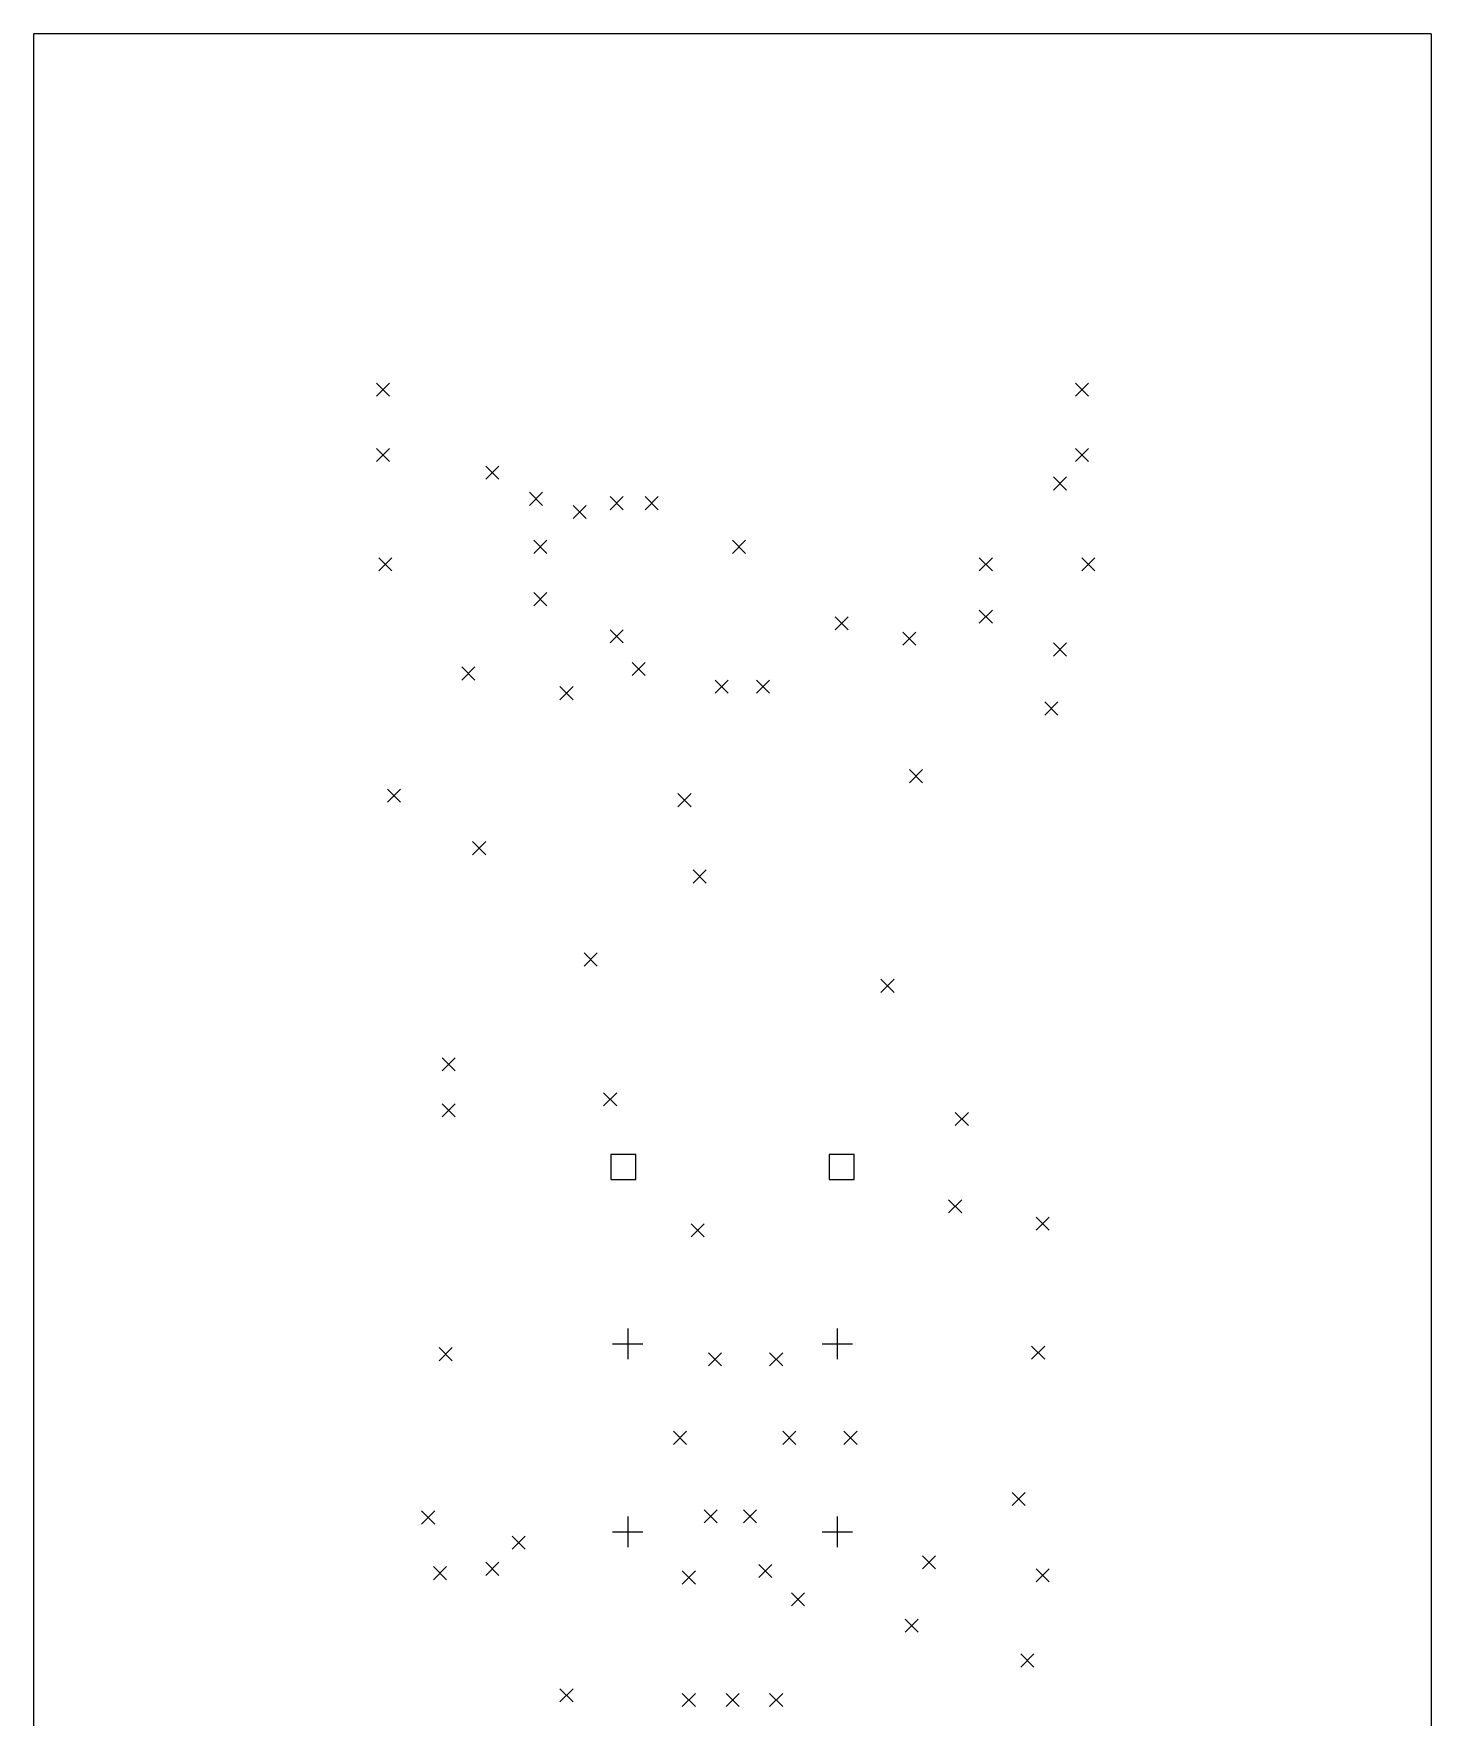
# Model space of a CAD drawing. Extents: x 5.19 to 7.27, y -3.8 to -0.79.
# Drawn here: x 5.217 to 6.476, y -2.305 to -0.787 of the extents above; entities that cross this region are included whole.
import ezdxf

# ---------------------------------------------------------------- set-up
doc = ezdxf.new("R2010")
doc.units = 0
doc.header["$MEASUREMENT"] = 0
doc.layers.add('BLACK', color=7, linetype='CONTINUOUS')

msp = doc.modelspace()

# ---------------------------------------------------------------- linework, layer by layer
at = {"layer": 'BLACK', "linetype": 'CONTINUOUS'}
for p, q in [((5.2165, -0.7875), (5.2165, -0.7879)), ((5.2165, -0.7879), (5.2165, -3.1727)), ((5.217, -0.7874), (5.2166, -0.7874)), ((6.4759, -0.7874), (5.217, -0.7874)), ((6.4763, -0.7874), (6.4759, -0.7874)), ((6.4764, -0.7879), (6.4764, -0.7875)), ((6.4764, -3.1727), (6.4764, -0.7879)), ((5.5256, -1.1024), (5.5374, -1.1142)), ((5.5374, -1.1024), (5.5256, -1.1142)), ((6.1555, -1.1024), (6.1673, -1.1142)), ((6.1673, -1.1024), (6.1555, -1.1142)), ((5.5256, -1.1614), (5.5374, -1.1732)), ((5.5374, -1.1614), (5.5256, -1.1732)), ((6.1555, -1.1614), (6.1673, -1.1732)), ((6.1673, -1.1614), (6.1555, -1.1732)), ((5.624, -1.1772), (5.6358, -1.189)), ((5.6358, -1.1772), (5.624, -1.189)), ((6.1358, -1.187), (6.1476, -1.1988)), ((6.1476, -1.187), (6.1358, -1.1988)), ((5.6634, -1.2008), (5.6752, -1.2126)), ((5.6752, -1.2008), (5.6634, -1.2126)), ((5.7028, -1.2126), (5.7146, -1.2244)), ((5.7146, -1.2126), (5.7028, -1.2244)), ((5.7362, -1.2047), (5.748, -1.2165)), ((5.748, -1.2047), (5.7362, -1.2165)), ((5.7677, -1.2047), (5.7795, -1.2165)), ((5.7795, -1.2047), (5.7677, -1.2165)), ((5.6673, -1.2441), (5.6791, -1.2559)), ((5.6791, -1.2441), (5.6673, -1.2559)), ((5.8465, -1.2441), (5.8583, -1.2559)), ((5.8583, -1.2441), (5.8465, -1.2559)), ((5.5276, -1.2598), (5.5394, -1.2717)), ((5.5394, -1.2598), (5.5276, -1.2717)), ((6.0689, -1.2598), (6.0807, -1.2717)), ((6.0807, -1.2598), (6.0689, -1.2717)), ((6.1614, -1.2598), (6.1732, -1.2717)), ((6.1732, -1.2598), (6.1614, -1.2717)), ((5.6673, -1.2913), (5.6791, -1.3031)), ((5.6791, -1.2913), (5.6673, -1.3031)), ((5.939, -1.313), (5.9508, -1.3248)), ((5.9508, -1.313), (5.939, -1.3248)), ((6.0689, -1.3071), (6.0807, -1.3189)), ((6.0807, -1.3071), (6.0689, -1.3189)), ((5.7362, -1.3248), (5.748, -1.3366)), ((5.748, -1.3248), (5.7362, -1.3366)), ((6, -1.3268), (6.0118, -1.3386)), ((6.0118, -1.3268), (6, -1.3386)), ((6.1358, -1.3366), (6.1476, -1.3484)), ((6.1476, -1.3366), (6.1358, -1.3484)), ((5.6024, -1.3583), (5.6142, -1.3701)), ((5.6142, -1.3583), (5.6024, -1.3701)), ((5.7559, -1.3543), (5.7677, -1.3661)), ((5.7677, -1.3543), (5.7559, -1.3661)), ((5.6909, -1.376), (5.7028, -1.3878)), ((5.7028, -1.376), (5.6909, -1.3878)), ((5.8307, -1.3701), (5.8425, -1.3819)), ((5.8425, -1.3701), (5.8307, -1.3819)), ((5.8681, -1.3701), (5.8799, -1.3819)), ((5.8799, -1.3701), (5.8681, -1.3819)), ((6.128, -1.3898), (6.1398, -1.4016)), ((6.1398, -1.3898), (6.128, -1.4016)), ((6.0059, -1.4508), (6.0177, -1.4626)), ((6.0177, -1.4508), (6.0059, -1.4626)), ((5.5354, -1.4685), (5.5472, -1.4803)), ((5.5472, -1.4685), (5.5354, -1.4803)), ((5.7972, -1.4724), (5.8091, -1.4843)), ((5.8091, -1.4724), (5.7972, -1.4843)), ((5.6122, -1.5157), (5.624, -1.5276)), ((5.624, -1.5157), (5.6122, -1.5276)), ((5.811, -1.5413), (5.8228, -1.5531)), ((5.8228, -1.5413), (5.811, -1.5531)), ((5.7126, -1.6161), (5.7244, -1.628)), ((5.7244, -1.6161), (5.7126, -1.628)), ((5.9803, -1.6398), (5.9921, -1.6516)), ((5.9921, -1.6398), (5.9803, -1.6516)), ((5.5846, -1.7106), (5.5965, -1.7224)), ((5.5965, -1.7106), (5.5846, -1.7224)), ((5.7303, -1.7421), (5.7421, -1.7539)), ((5.7421, -1.7421), (5.7303, -1.7539)), ((5.5846, -1.752), (5.5965, -1.7638)), ((5.5965, -1.752), (5.5846, -1.7638)), ((6.0472, -1.7598), (6.0591, -1.7717)), ((6.0591, -1.7598), (6.0472, -1.7717)), ((5.7592, -1.7979), (5.7369, -1.7979)), ((5.7369, -1.7979), (5.7369, -1.8202)), ((5.7592, -1.8202), (5.7592, -1.7979)), ((5.956, -1.7979), (5.9337, -1.7979)), ((5.9337, -1.7979), (5.9337, -1.8202)), ((5.956, -1.8202), (5.956, -1.7979)), ((5.7369, -1.8202), (5.7592, -1.8202)), ((5.9337, -1.8202), (5.956, -1.8202)), ((6.0413, -1.8386), (6.0531, -1.8504)), ((6.0531, -1.8386), (6.0413, -1.8504)), ((5.8091, -1.8602), (5.8209, -1.872)), ((5.8209, -1.8602), (5.8091, -1.872)), ((6.1201, -1.8543), (6.1319, -1.8661)), ((6.1319, -1.8543), (6.1201, -1.8661)), ((5.752, -1.9547), (5.752, -1.9823)), ((5.9409, -1.9547), (5.9409, -1.9823)), ((5.582, -1.9718), (5.5938, -1.9837)), ((5.5938, -1.9718), (5.582, -1.9837)), ((5.7382, -1.9685), (5.7657, -1.9685)), ((5.9272, -1.9685), (5.9547, -1.9685)), ((6.1161, -1.9705), (6.128, -1.9823)), ((6.128, -1.9705), (6.1161, -1.9823)), ((5.8248, -1.9764), (5.8366, -1.9882)), ((5.8366, -1.9764), (5.8248, -1.9882)), ((5.8799, -1.9764), (5.8917, -1.9882)), ((5.8917, -1.9764), (5.8799, -1.9882)), ((5.7933, -2.0472), (5.8051, -2.0591)), ((5.8051, -2.0472), (5.7933, -2.0591)), ((5.8917, -2.0472), (5.9035, -2.0591)), ((5.9035, -2.0472), (5.8917, -2.0591)), ((5.9469, -2.0472), (5.9587, -2.0591)), ((5.9587, -2.0472), (5.9469, -2.0591)), ((6.0984, -2.1024), (6.1102, -2.1142)), ((6.1102, -2.1024), (6.0984, -2.1142)), ((5.5661, -2.1191), (5.578, -2.1309)), ((5.578, -2.1191), (5.5661, -2.1309)), ((5.752, -2.124), (5.752, -2.1516)), ((5.8209, -2.1181), (5.8327, -2.1299)), ((5.8327, -2.1181), (5.8209, -2.1299)), ((5.8563, -2.1181), (5.8681, -2.1299)), ((5.8681, -2.1181), (5.8563, -2.1299)), ((5.9409, -2.124), (5.9409, -2.1516)), ((5.7382, -2.1378), (5.7657, -2.1378)), ((5.9272, -2.1378), (5.9547, -2.1378)), ((5.6477, -2.1417), (5.6595, -2.1535)), ((5.6595, -2.1417), (5.6477, -2.1535)), ((5.5768, -2.1693), (5.5886, -2.1811)), ((5.5886, -2.1693), (5.5768, -2.1811)), ((5.624, -2.1654), (5.6358, -2.1772)), ((5.6358, -2.1654), (5.624, -2.1772)), ((5.8701, -2.1673), (5.8819, -2.1791)), ((5.8819, -2.1673), (5.8701, -2.1791)), ((6.0177, -2.1594), (6.0295, -2.1713)), ((6.0295, -2.1594), (6.0177, -2.1713)), ((5.8012, -2.1732), (5.813, -2.185)), ((5.813, -2.1732), (5.8012, -2.185)), ((6.1201, -2.1713), (6.1319, -2.1831)), ((6.1319, -2.1713), (6.1201, -2.1831)), ((5.8996, -2.1929), (5.9114, -2.2047)), ((5.9114, -2.1929), (5.8996, -2.2047)), ((6.002, -2.2165), (6.0138, -2.2283)), ((6.0138, -2.2165), (6.002, -2.2283)), ((6.1063, -2.248), (6.1181, -2.2598)), ((6.1181, -2.248), (6.1063, -2.2598)), ((5.6909, -2.2795), (5.7028, -2.2913)), ((5.7028, -2.2795), (5.6909, -2.2913)), ((5.8012, -2.2835), (5.813, -2.2953)), ((5.813, -2.2835), (5.8012, -2.2953)), ((5.8406, -2.2835), (5.8524, -2.2953)), ((5.8524, -2.2835), (5.8406, -2.2953)), ((5.8799, -2.2835), (5.8917, -2.2953)), ((5.8917, -2.2835), (5.8799, -2.2953))]:
    msp.add_line(p, q, dxfattribs=at)

doc.saveas('drawing.dxf')
